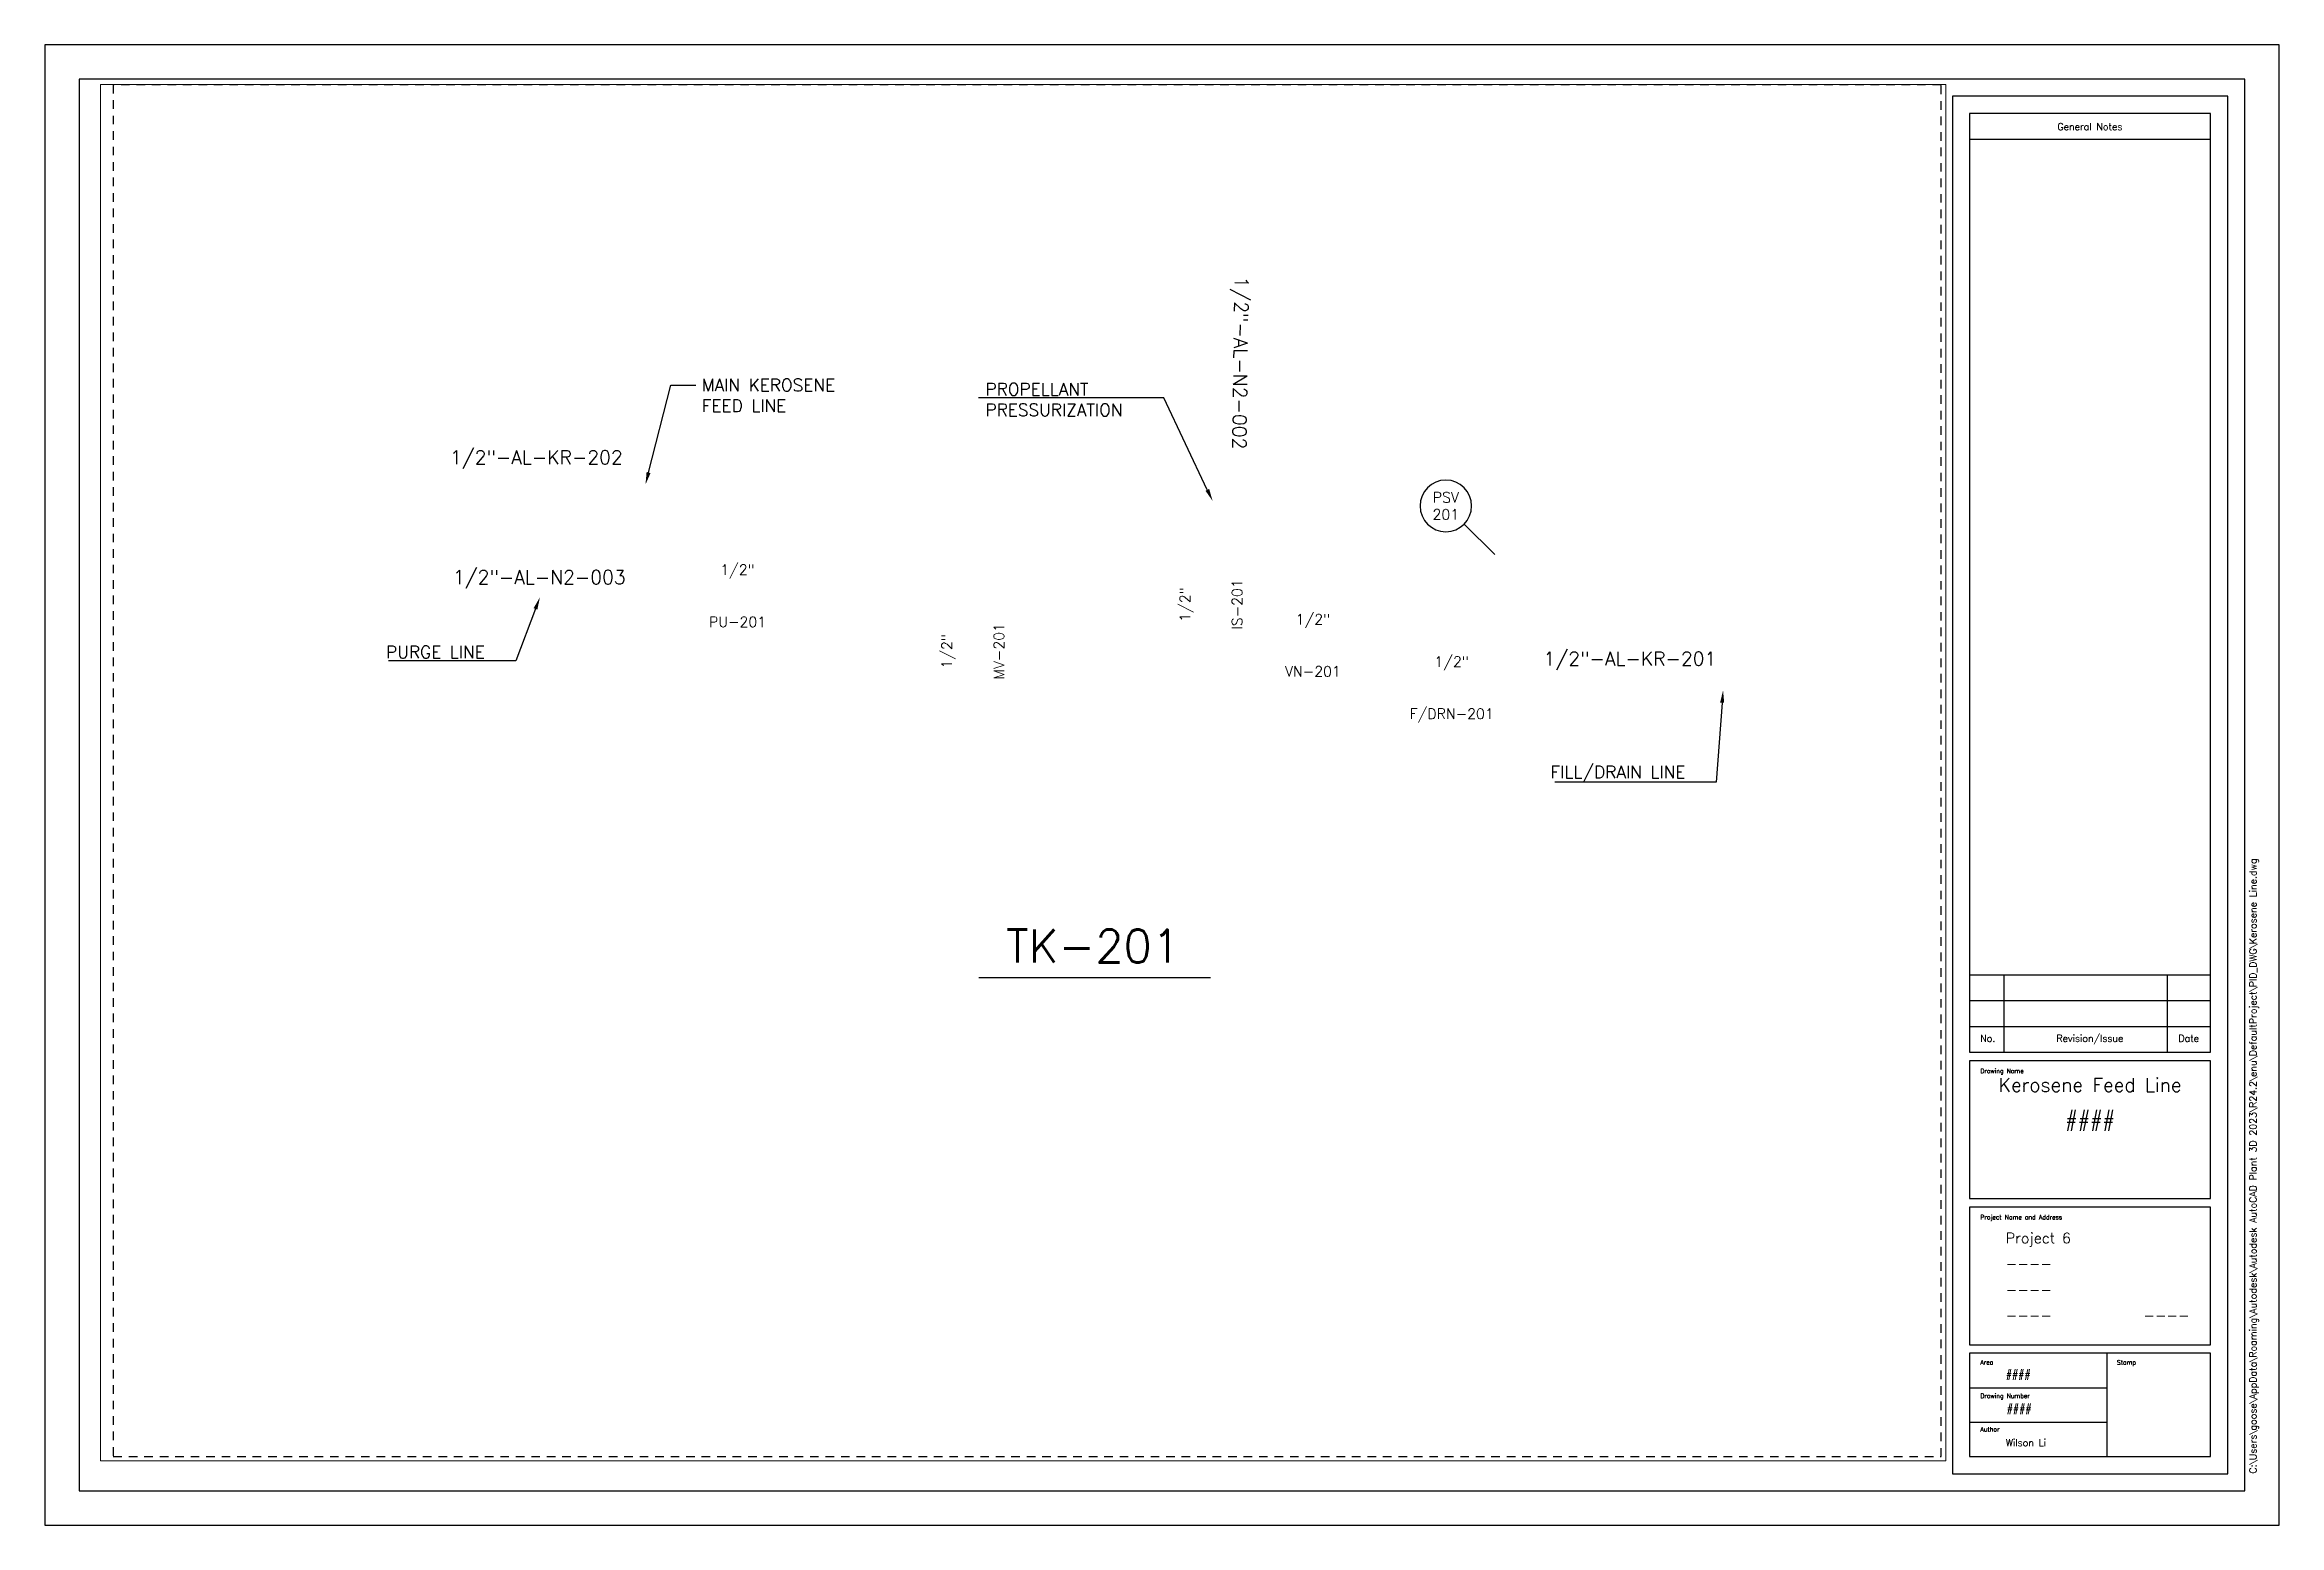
# Paper-space layout 'PID ANSI D Title Block' of a CAD drawing. Header units: inches. Extents: x 0 to 32.5, y 0 to 21.5.
# The model-space entities are those that its viewports show. They can reach past a viewport. Long polylines and large blocks are cut down to what shows.
import ezdxf
from ezdxf import colors
from ezdxf.entities.mleader import LeaderData, LeaderLine
from ezdxf.enums import TextEntityAlignment as Align
from ezdxf.math import Vec2, Vec3

# ---------------------------------------------------------------- set-up
doc = ezdxf.new("R2010")
doc.units = ezdxf.units.IN
doc.header["$MEASUREMENT"] = 0
doc.linetypes.add('HIDDEN2', pattern=[0.1875, 0.125, -0.0625])
for name, color, linetype in [('Instrument', 2, 'Continuous'), ('Text', 7, 'Continuous'), ('Title Block', 7, 'Continuous')]:
    doc.layers.add(name, color=color, linetype=linetype)
doc.layers.add('no plot', color=41, linetype='HIDDEN2', plot=False)
doc.styles.add('Roman', font='romans')
doc.styles.get("Standard").update_dxf_attribs({"font": 'romans.shx', "height": 0.1})
doc.dimstyles.get("Standard").update_dxf_attribs({"dimtxt": 0.18, "dimasz": 0.18, "dimexe": 0.18, "dimexo": 0.0625, "dimgap": 0.09, "dimtad": 0, "dimtih": 1, "dimtoh": 1, "dimdec": 4, "dimzin": 0, "dimdsep": 46, "dimtxsty": 'Standard', "dimcen": 0.09, "dimadec": 0, "dimazin": 0, "dimtfac": 1, "dimtdec": 4, "dimtofl": 0, "dimtmove": 0, "dimatfit": 3, "dimfxl": 1, "dimtolj": 1, "dimtzin": 0, "dimarcsym": 0})

# ---------------------------------------------------------------- blocks, each defined once
blk = doc.blocks.new('PID ANSI D titleblock')
for p, q in [((32.473, 21.518), (0, 21.518)), ((0, 21.518), (0, 0)), ((32.473, 0), (32.473, 21.518)), ((31.973, 21.018), (0.5, 21.018)), ((0.5, 21.018), (0.5, 0.5)), ((31.973, 0.5), (31.973, 21.018)), ((31.723, 20.768), (27.723, 20.768)), ((27.723, 20.768), (27.723, 0.75)), ((31.473, 20.518), (27.973, 20.518)), ((27.973, 20.518), (27.973, 6.875)), ((31.473, 6.875), (31.473, 20.518)), ((31.723, 0.75), (31.723, 20.768)), ((27.973, 20.143), (31.473, 20.143)), ((27.973, 8), (31.473, 8)), ((28.473, 6.875), (28.473, 8)), ((30.848, 6.875), (30.848, 8)), ((27.973, 7.625), (31.473, 7.625)), ((27.973, 7.25), (31.473, 7.25)), ((27.973, 6.875), (31.473, 6.875)), ((31.473, 6.75), (27.973, 6.75)), ((27.973, 6.75), (27.973, 4.75)), ((31.473, 4.75), (31.473, 6.75)), ((27.973, 4.75), (31.473, 4.75)), ((31.473, 4.625), (27.973, 4.625)), ((27.973, 4.625), (27.973, 2.625)), ((31.473, 2.625), (31.473, 4.625)), ((27.973, 2.625), (31.473, 2.625)), ((31.473, 2.5), (27.973, 2.5)), ((27.973, 2.5), (27.973, 1)), ((29.973, 1), (29.973, 2.5)), ((31.473, 1), (31.473, 2.5)), ((27.973, 2), (29.973, 2)), ((27.973, 1.5), (29.973, 1.5)), ((27.973, 1), (31.473, 1)), ((27.723, 0.75), (31.723, 0.75)), ((0.5, 0.5), (31.973, 0.5)), ((0, 0), (32.473, 0))]:
    blk.add_line(p, q)
at = {"style": 'Roman'}
for s, p in [('General Notes', (29.721, 20.326)), ('Revision/Issue', (29.721, 7.078)), ('No.', (28.237, 7.078)), ('Date', (31.157, 7.078))]:
    blk.add_text(s, height=0.1, dxfattribs=at).set_placement(p, align=Align.MIDDLE_CENTER)
for s, p in [('Drawing Name', (28.129, 6.571)), ('Project Name and Address', (28.129, 4.446)), ('Area', (28.129, 2.335)), ('Stamp', (30.113, 2.335)), ('Drawing Number', (28.129, 1.849)), ('Author', (28.129, 1.363))]:
    blk.add_text(s, height=0.065, dxfattribs=at).set_placement(p)
blk = doc.blocks.new('Valve Label_block')
at = {"color": 0, "linetype": 'ByBlock', "lineweight": -2}
blk.add_attdef('#(TargetObject.Size)', text='', height=0.1, dxfattribs=at).set_placement((0, 0.1875), align=Align.BOTTOM_CENTER)
blk.add_attdef('#(TargetObject.Tag)', text='', height=0.1, dxfattribs=at).set_placement((0, -0.1875), align=Align.TOP_CENTER)
blk = doc.blocks.new('*U23')
at = {"color": 0, "linetype": 'ByBlock', "lineweight": -3}
blk.add_line((-0.553, -0.152), (0.569, -0.152), dxfattribs=at)
at = {"color": 0, "linetype": 'ByBlock', "lineweight": -2}
blk.add_attdef('#(Equipment.Tag)', text='', height=0.16, dxfattribs=at).set_placement((0, 0), align=Align.MIDDLE)
blk = doc.blocks.new('*U59')
at = {"color": 0, "linetype": 'ByBlock', "lineweight": -2}
for start, end in [(0, 180), (180, 0)]:
    blk.add_arc((0, 0), 0.25, start, end, dxfattribs=at)
blk.add_wipeout([(-0.151, 0.149), (0.155, 0.151), (0.155, 0.024), (-0.151, 0.024)], dxfattribs=at)
blk.add_wipeout([(-0.142, -0.024), (0.146, -0.024), (0.146, -0.155), (-0.142, -0.155)], dxfattribs=at)
for tag, p in [('#(TargetObject.Type)', (0, 0.083)), ('#(TargetObject.LoopNumber)', (0, -0.083))]:
    blk.add_attdef(tag, text='', height=0.1, dxfattribs=at).set_placement(p, align=Align.MIDDLE_CENTER)
blk = doc.blocks.new('Pipeline Tag_block')
at = {"color": 0, "linetype": 'ByBlock', "lineweight": -2}
blk.add_attdef('#(TargetObject.Tag)', text='', height=0.1, dxfattribs=at).set_placement((0, 0), align=Align.MIDDLE_CENTER)

msp = doc.modelspace()

# ---------------------------------------------------------------- linework, layer by layer
at = {"layer": 'no plot'}
msp.add_lwpolyline([(0, 0), (26.562, 0), (26.562, 19.938), (0, 19.938)], close=True, dxfattribs=at)

# ---------------------------------------------------------------- block references
at = {"layer": 'Text'}
for name, p, xscale, yscale, zscale, rotation, values in [('Pipeline Tag_block', (16.38, 15.895), 2, 2, 2, 269.183566533911, {'#(TargetObject.Tag)': '1/2"-AL-N2-002'}), ('Valve Label_block', (15.975, 12.384), 1.5, 1.5, 1.5, 90, {'#(TargetObject.Size)': '1/2"', '#(TargetObject.Tag)': 'IS-201'}), ('Valve Label_block', (12.513, 11.703), 1.500000000000001, 1.500000000000001, 1.500000000000001, 90, {'#(TargetObject.Size)': '1/2"', '#(TargetObject.Tag)': 'MV-201'})]:
    msp.add_blockref(name, p, dxfattribs=dict(at, xscale=xscale, yscale=yscale, zscale=zscale, rotation=rotation)).add_auto_attribs(values)
for name, p, xscale, yscale, zscale, values in [('Pipeline Tag_block', (6.147, 14.523), 2, 2, 2, {'#(TargetObject.Tag)': '1/2"-AL-KR-202'}), ('Valve Label_block', (9.071, 12.488), 1.5, 1.5, 1.5, {'#(TargetObject.Size)': '1/2"', '#(TargetObject.Tag)': 'PU-201'}), ('Pipeline Tag_block', (6.19, 12.782), 2, 2, 2, {'#(TargetObject.Tag)': '1/2"-AL-N2-003'}), ('Valve Label_block', (17.433, 11.769), 1.5, 1.5, 1.5, {'#(TargetObject.Size)': '1/2"', '#(TargetObject.Tag)': 'VN-201'}), ('Pipeline Tag_block', (22.039, 11.597), 2, 2, 2, {'#(TargetObject.Tag)': '1/2"-AL-KR-201'}), ('Valve Label_block', (19.449, 11.153), 1.5, 1.5, 1.5, {'#(TargetObject.Size)': '1/2"', '#(TargetObject.Tag)': 'F/DRN-201'}), ('*U23', (14.239, 7.419), 3, 3, 3, {'#(Equipment.Tag)': 'TK-201'})]:
    msp.add_blockref(name, p, dxfattribs=dict(at, xscale=xscale, yscale=yscale, zscale=zscale)).add_auto_attribs(values)

# ---------------------------------------------------------------- leaders
ml = msp.add_multileader_mtext('Standard')
ml.set_content('MAIN KEROSENE\\PFEED LINE', color=256)
ml.set_leader_properties()
ml.build(insert=Vec2(0, 0))
ml.multileader.update_dxf_attribs({"text_right_attachment_type": 6, "dogleg_length": 0.36, "arrow_head_size": 0.18})
ctx = ml.context
ctx.base_point, ctx.char_height, ctx.arrow_head_size, ctx.landing_gap_size, ctx.plane_origin = Vec3(8.463, 15.573), 0.18, 0.18, 0.09, Vec3(5.982, 17.695)
ctx.right_attachment = 6
notes = []
notes.append((ctx, [(0, (1, 1, 0), (8.103, 15.573), (1, 0), 0.36, [(0, [(7.734, 14.128)], 0, [])])]))
ctx.mtext.insert, ctx.mtext.flow_direction = Vec3(8.553, 15.663), 5
ml = msp.add_multileader_mtext('Standard')
ml.set_content('PROPELLANT PRESSURIZATION ', color=256)
ml.set_leader_properties()
ml.build(insert=Vec2(0, 0))
ml.multileader.update_dxf_attribs({"text_right_attachment_type": 6, "dogleg_length": 0.36, "arrow_head_size": 0.18})
ctx = ml.context
ctx.base_point, ctx.char_height, ctx.arrow_head_size, ctx.landing_gap_size, ctx.plane_origin = Vec3(12.585, 15.513), 0.18, 0.18, 0.09, Vec3(15.975, 13.888)
ctx.right_attachment = 6
notes.append((ctx, [(0, (1, 1, 0), (15.268, 15.387), (-1, 0), 0.36, [(0, [(15.975, 13.888)], 0, [])])]))
ctx.mtext.insert, ctx.mtext.width, ctx.mtext.flow_direction = Vec3(12.675, 15.603), 2.22505, 5
ml = msp.add_multileader_mtext('Standard')
ml.set_content('PURGE LINE', color=256)
ml.set_leader_properties()
ml.build(insert=Vec2(0, 0))
ml.multileader.update_dxf_attribs({"text_right_attachment_type": 6, "dogleg_length": 0.36, "arrow_head_size": 0.18})
ctx = ml.context
ctx.base_point, ctx.char_height, ctx.arrow_head_size, ctx.landing_gap_size, ctx.plane_origin = Vec3(3.724, 11.693), 0.18, 0.18, 0.09, Vec3(6.199, 10.86)
ctx.right_attachment, ctx.text_align_type = 6, 2
notes.append((ctx, [(0, (1, 1, 0), (5.849, 11.567), (-1, 0), 0.36, [(0, [(6.199, 12.488)], 0, [])])]))
ctx.mtext.insert, ctx.mtext.alignment, ctx.mtext.flow_direction = Vec3(5.399, 11.783), 3, 5
ml = msp.add_multileader_mtext('Standard')
ml.set_content('FILL/DRAIN LINE', color=256)
ml.set_leader_properties()
ml.build(insert=Vec2(0, 0))
ml.multileader.update_dxf_attribs({"text_right_attachment_type": 6, "dogleg_length": 0.36, "arrow_head_size": 0.18})
ctx = ml.context
ctx.base_point, ctx.char_height, ctx.arrow_head_size, ctx.landing_gap_size, ctx.plane_origin = Vec3(20.586, 9.92), 0.18, 0.18, 0.09, Vec3(24.002, 9.093)
ctx.right_attachment, ctx.text_align_type = 6, 2
notes.append((ctx, [(0, (1, 1, 0), (23.295, 9.8), (-1, 0), 0.36, [(0, [(23.393, 11.137)], 0, [])])]))
ctx.mtext.insert, ctx.mtext.alignment, ctx.mtext.flow_direction = Vec3(22.845, 10.04), 3, 5
for ctx, leaders in notes:
    for number, flags, end, landing, length, lines in leaders:
        leader = LeaderData()
        leader.index, (leader.has_last_leader_line, leader.has_dogleg_vector, leader.attachment_direction) = number, flags
        leader.last_leader_point, leader.dogleg_vector, leader.dogleg_length = Vec3(end), Vec3(landing), length
        for number, points, colour, breaks in lines:
            line = LeaderLine()
            line.index, line.vertices, line.color, line.breaks = number, Vec3.list(points), colors.encode_raw_color(colour), breaks
            leader.lines.append(line)
        ctx.leaders.append(leader)

# ---------------------------------------------------------------- next in the draw order: block references
at = {"layer": 'Instrument', "linetype": 'ByBlock', "xscale": 1.5, "yscale": 1.5, "zscale": 1.5}
msp.add_blockref('*U59', (19.364, 13.817), dxfattribs=at).add_auto_attribs({'#(TargetObject.Type)': 'PSV', '#(TargetObject.LoopNumber)': '201'})

# ---------------------------------------------------------------- next in the draw order: leaders
at = {"layer": 'Instrument', "linetype": 'ByBlock', "has_arrowhead": 0}
msp.add_leader([(20.075, 13.113), (19.631, 13.553)], dimstyle='Standard', dxfattribs=at)

psp = doc.layouts.new('PID ANSI D Title Block')

# ---------------------------------------------------------------- block references
at = {"layer": 'Title Block'}
psp.add_blockref('PID ANSI D titleblock', (0, 0), dxfattribs=at)

# ---------------------------------------------------------------- texts
at = {"layer": 'Title Block', "insert": (32.041, 0.752), "char_height": 0.1, "attachment_point": 1, "rotation": 90}
psp.add_mtext('C:\\\\Users\\\\goose\\\\AppData\\\\Roaming\\\\Autodesk\\\\Autodesk AutoCAD Plant 3D 2023\\\\R24.2\\\\enu\\\\DefaultProject\\\\PID_DWG\\\\Kerosene Line.dwg', dxfattribs=at)
at = {"layer": 'Title Block'}
for s, insert, char_height, attachment_point in [('Kerosene Feed Line', (29.723, 6.5), 0.2, 2), ('Project 6', (28.5, 4.25), 0.15, 1), ('----', (28.5, 3.875), 0.15, 1), ('----', (28.5, 3.5), 0.15, 1), ('----', (28.5, 3.125), 0.15, 1), ('----', (30.5, 3.125), 0.15, 1), ('####', (28.5, 2.25), 0.1, 1), ('####', (28.513, 1.75), 0.1, 1), ('Wilson Li', (28.5, 1.25), 0.1, 1)]:
    psp.add_mtext(s, dxfattribs=dict(at, insert=insert, char_height=char_height, attachment_point=attachment_point))
at = {"layer": 'Title Block', "insert": (29.723, 6), "char_height": 0.2, "width": 3.30274, "attachment_point": 2}
psp.add_mtext('####', dxfattribs=at)

# ---------------------------------------------------------------- viewports
at = {"layer": '0', "color": 2}
psp.add_viewport(center=(14.219, 10.938), size=(26.812, 20), view_center_point=(13.222, 9.94), view_height=20, dxfattribs=at)

doc.saveas('drawing.dxf')
